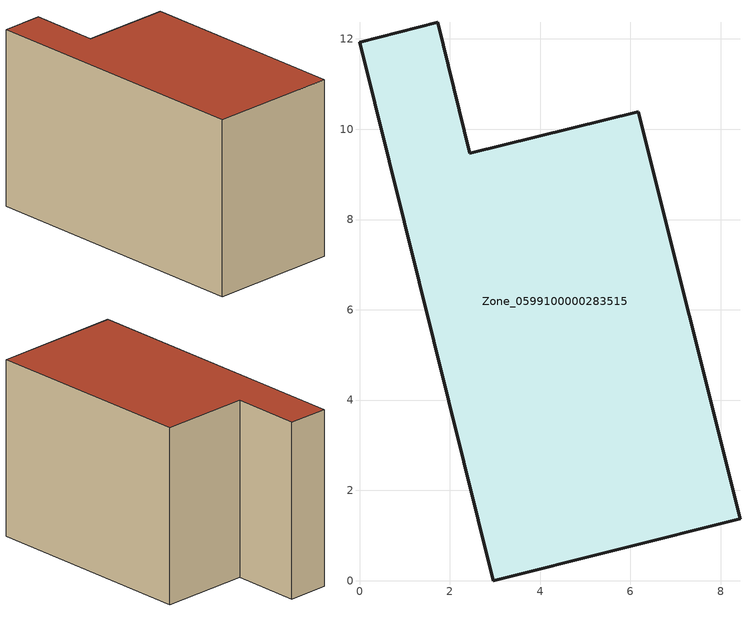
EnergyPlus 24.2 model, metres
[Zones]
Zone_0599100000283515
 floor ground (C_G): 2.96,0 0,11.93 1.73,12.37 2.44,9.47 6.18,10.39 8.43,1.37 z0
 wall outside (C_F): 2.96,0 8.43,1.37 6.18,10.39 2.44,9.47 1.73,12.37 0,11.93 2.96,0 z0:7.66
 roof outside (C_R): 0,11.93 2.96,0 8.43,1.37 6.18,10.39 2.44,9.47 1.73,12.37 z7.66
[BUILDING]
Pand.0599100000283515: North Axis=0; Terrain=City; Loads Convergence Tolerance Value=0.04; Temperature Convergence Tolerance Value=0.4; Solar Distribution=FullExterior; Maximum Number of Warmup Days=25; Minimum Number of Warmup Days=1
[Site:Location]
Rotterdam.The.Hague.AP_ZH_NLD Design_Conditions: Latitude=51.96; Longitude=4.45; Time Zone=1; Elevation=-4.5
[SITE:GROUNDTEMPERATURE:BUILDINGSURFACE]
18, 18, 18, 18, 18, 18, 18, 18, 18, 18, 18, 18
[MATERIAL] Thermal Absorptance=0.9; Solar Absorptance=0.7; Visible Absorptance=0.7
Name | Roughness | Thickness | Conductivity | Density | Specific Heat
G.TC.1975-1991 | MediumSmooth | 0.15 | 0.288461 | 540 | 1210
F.TC.1975-1991 | Rough | 0.3 | 0.230769 | 1920 | 840
R.TC.1975-1991 | MediumRough | 0.2 | 0.153846 | 1500 | 1000
[CONSTRUCTION]
C_G: G.TC.1975-1991
C_F: F.TC.1975-1991
C_R: R.TC.1975-1991
[ZONE]
Zone_0599100000283515: Type=1; Multiplier=1; Ceiling Height=Autocalculate; Volume=Autocalculate; Floor Area=autocalculate; Part of Total Floor Area=Yes
[ZONEINFILTRATION:DESIGNFLOWRATE]
Infil_Zone_0599100000283515: Zone or ZoneList or Space or SpaceList=Zone_0599100000283515; Schedule=AlwaysOn; Design Flow Rate Calculation Method=Flow/Area; Flow Rate per Floor Area=0.003; Constant Term Coefficient=1; Temperature Term Coefficient=0; Velocity Term Coefficient=0; Velocity Squared Term Coefficient=0
[HVACTEMPLATE:ZONE:IDEALLOADSAIRSYSTEM]
Zone_0599100000283515: Maximum Heating Supply Air Temperature=50; Minimum Cooling Supply Air Temperature=13; Maximum Heating Supply Air Humidity Ratio=0.0156; Minimum Cooling Supply Air Humidity Ratio=0.0077; Heating Limit=NoLimit; Cooling Limit=NoLimit; Dehumidification Control Type=ConstantSensibleHeatRatio; Cooling Sensible Heat Ratio=0.7; Dehumidification Setpoint=60; Humidification Control Type=None; Humidification Setpoint=30; Outdoor Air Method=None; Outdoor Air Flow Rate per Person=0.00944; Outdoor Air Flow Rate per Zone Floor Area=0; Outdoor Air Flow Rate per Zone=0; Demand Controlled Ventilation Type=None; Outdoor Air Economizer Type=NoEconomizer; Heat Recovery Type=None; Sensible Heat Recovery Effectiveness=0.7; Latent Heat Recovery Effectiveness=0.65
[ZONECONTROL:THERMOSTAT]
ThermostatControl_Zone_0599100000283515: Zone or ZoneList=Zone_0599100000283515; Control Type Schedule=DualSetpointControlType; Control 1=Thermostat_Zone_0599100000283515; Temperature Difference Between Cutout And Setpoint=0
[THERMOSTATSETPOINT:DUALSETPOINT]
Thermostat_Zone_0599100000283515: Heating Setpoint Temperature Schedule=HeatingSetpoint_Zone_0599100000283515; Cooling Setpoint Temperature Schedule=CoolingSetpoint_Zone_0599100000283515
[SCHEDULE:COMPACT]
HeatingSetpoint_Zone_0599100000283515: Through: 12/31, For: AllDays, Until: 24:00, 21
CoolingSetpoint_Zone_0599100000283515: Through: 12/31, For: AllDays, Until: 24:00, 24
DualSetpointControlType: Through: 12/31, For: AllDays, Until: 24:00, 4
AlwaysOn: Through: 12/31, For: AllDays, Until: 24:00, 1
